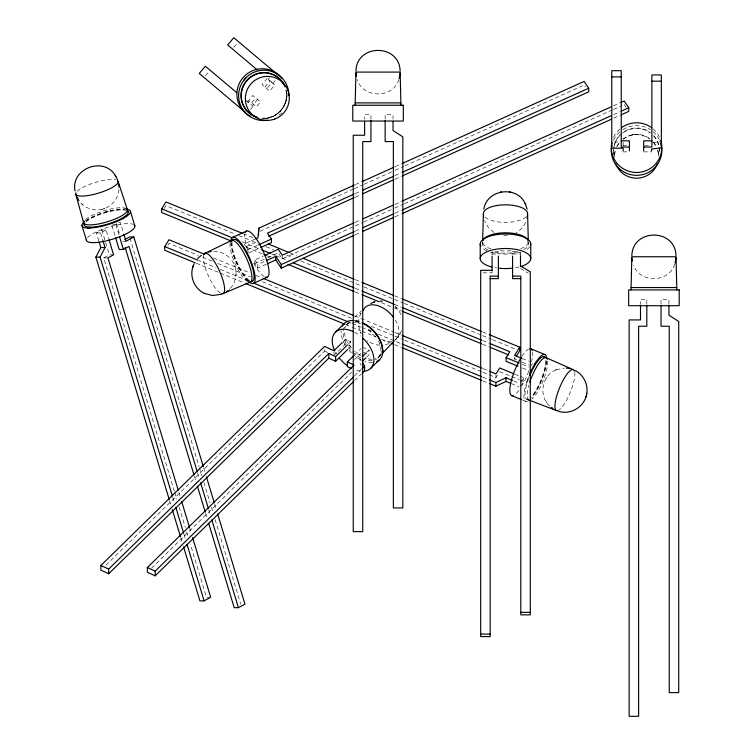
<?xml version="1.0" encoding="UTF-8"?>
<svg xmlns="http://www.w3.org/2000/svg" width="754" height="754" viewBox="0 0 754 754"><rect width="100%" height="100%" fill="white"/><g stroke="black" fill="none" stroke-linecap="round" stroke-linejoin="round"><path stroke-width="0.57" stroke-dasharray="3.77 2.83" d="M230.404 288.245C237.764 280.394 237.925 267.152 230.79 259.112M482.588 244.051L482.645 241.714M614.491 155.126L615.377 150.103M235.936 275.973L235.993 275.248M236.002 275.087L236.059 274.352M546.386 361.788C544.614 374.983 539.751 387.075 531.41 397.726M118.944 189.499C118.378 197.887 112.572 205.625 104.665 208.481M381.675 351.336L381.477 352.486M526.697 382.165L527.847 378.828M398.857 79.538C393.173 98.708 362.91 98.708 357.226 79.538M674.745 264.202C669.194 282.863 639.967 283.579 633.501 265.21M401.448 330.817L398.951 335.662L394.945 340.082M361.043 313.117C357.754 319.366 357.811 327.189 361.1 333.428L360.421 332.005M525.726 222.477L522.06 228.236L516.151 232.986M616.527 147.087L619.731 142.129M360.648 313.9L360.978 313.24M555.886 369.941C541.721 375.577 538.243 396.463 549.902 406.349M399.573 334.701L400.148 333.711M545.981 378.706L546.32 378.159M164.089 208.585L165.927 205.635L234.503 233.787M167.756 245.361L168.981 243.401L198.311 255.436M482.946 372.259L495.981 377.613L499.063 372.646M516.735 359.969L514.577 359.083L515.717 357.255M520.675 382.58L523.644 377.801L520.383 376.463M530.628 366.585L532.899 362.919L529.666 361.59M520.675 386.265L523.644 381.486L523.644 377.801M546.631 377.688L546.989 377.179M269.527 77.785L268.273 79.575L274.767 85.042L269.678 91.083L261.987 84.608L267.284 78.331L272.062 82.356L266.775 88.642M273.052 83.609L275.559 80.028M398.046 336.897L398.951 335.662M205.39 75.881L208.783 71.856M233.797 47.361L237.19 43.336M247.538 101.762L252.835 95.475L260.516 101.95L256.445 106.785L249.442 100.885L247.981 102.629M251.666 102.761L255.738 97.926M264.89 87.059L269.979 81.017M257.614 99.509L252.326 105.786L244.852 99.49M250.564 109.264L254.23 104.919M377.697 358.178L381.024 354.719M395.219 339.95L396.793 338.31M105.918 565.246L324.578 351.091L324.578 348.753M343.07 341.788L345.558 339.357L350.77 341.741L350.77 346.435L348.376 348.772M333.965 355.388L337.283 352.146M338.103 351.336L342.241 347.283M343.07 346.472L345.558 344.041L345.558 339.357M348.376 344.078L350.77 341.741M354.531 354.917L360.912 348.668M354.531 359.611L360.912 353.362M366.585 352.476L369.017 350.092L363.437 347.537M366.585 357.17L369.017 354.785L369.017 350.092M151.554 568.139L351.609 372.212M354.521 375.907L361.251 369.319M354.521 380.6L361.251 374.012M229.15 289.517L229.8 288.895M346.265 324.889L347.943 323.343M354.644 317.17L361.336 310.997M622.615 139.273L629.505 135.484M85.852 220.913C97.323 213.542 110.744 209.489 124.391 209.216M98.793 240.809L96.408 232.939L101.856 229.961L106.069 229.961L108.689 238.613M96.408 232.939L100.631 232.939L106.069 229.961M112.704 224.607L115.871 224.607L120.216 222.223L123.609 233.41M174.363 491.297L103.722 257.925L109.377 254.824L112.544 254.824M348.405 323.042L349.356 322.486A22.846 14.006 45.6 0 0 344.983 327.867M355.445 184.589L360.817 182.166M395.171 166.662L401.618 163.759M259.894 231.29L353.296 189.15M354.371 188.67L362.966 184.796M364.041 184.306L394.097 170.753M395.171 170.263L403.767 166.389M404.832 165.908L584.143 85.014L585.443 86.964M355.304 193.533L360.657 191.12M394.917 175.663L401.345 172.77M255.842 238.698L244.126 243.985L247.925 249.678L247.925 253.278M355.304 197.133L360.657 194.72M394.917 179.263L401.345 176.37M246.256 246.624L255.842 242.298M247.925 249.678L257.557 245.333M248.999 252.788L259.696 247.962M266.275 264.249L257.802 268.066L254.767 263.514L254.767 259.923L263.325 256.058M254.767 263.514L266.53 258.207M267.604 257.727L278.301 252.901L282.25 258.82L362.646 222.553M257.802 268.066L257.802 264.475L265.219 261.129M355.143 222.336L360.506 219.914M394.804 204.447L401.241 201.544M613.483 105.796L619.92 102.893M363.72 222.062L393.739 208.528M394.804 208.038L403.381 204.174M404.455 203.693L612.408 109.877M613.483 109.387L622.059 105.522M355.275 231.158L360.638 228.745M394.955 213.259L401.392 210.357M613.747 114.561L620.184 111.658M355.275 234.758L360.638 232.336M394.955 216.86L401.392 213.957M613.747 118.161L620.184 115.258M556.386 369.724L564.501 368.018M555.566 370.082L556.678 369.601M388.989 343.692L383.418 345.144M101.941 209.31L104.269 208.622M103.901 208.764L105.023 208.349M528.394 400.006L528.545 399.922M630.306 135.23L632.568 134.693M629.307 135.55L630.476 135.183M104.844 212.27L108.303 211.308M102.346 209.216C94.222 211.365 85.051 208.349 79.792 201.789M633.181 134.589C639.269 133.618 645.726 135.362 650.495 139.273M632.352 134.73L633.351 134.561M265.813 118.246C277.811 117.501 287.934 105.485 286.624 93.534M652.644 142.695L660.259 141.809M507.47 235.634L503.493 235.634M634.953 134.391L635.528 134.353M614.039 141.969L619.722 141.969M623.134 145.663L629.449 145.663M644.793 145.663L650.429 145.663M623.134 151.874L629.449 151.874M643.662 151.874L651.56 151.874M122.808 241.242L125.975 241.242M495.218 251.487L498.375 251.487L498.375 255.012M515.972 251.487L512.588 251.487L512.588 255.012M492.06 254.004L498.375 254.004M512.588 254.004L520.486 254.004M103.722 257.925L107.945 257.925M482.965 272.844L492.06 272.844L492.06 271.167M210.658 597.281L206.436 597.281L190.404 544.294M213.768 251.355C220.319 251.252 226.813 254.277 230.978 259.338M637.413 134.353L638.167 134.391M379.827 345.294L374.587 344.446L368.414 341.581M355.502 321.666L360.535 322.901M528.997 399.959L528.808 399.988A22.846 6.004 -67.7 0 1 528.808 385.36M526.726 399.186L528.856 400.006M243.212 233.674L253.005 237.698M290.017 252.882L296.548 255.568M355.332 279.696L360.78 281.93M394.521 295.775L401.053 298.461M482.692 331.967L488.14 334.201M238.858 235.568L256.275 242.722M266.068 246.737L273.693 249.866M286.756 255.229L292.194 257.463M300.903 261.035L362.957 286.501M364.041 286.954L403.23 303.033M404.323 303.485L481.608 335.2M482.692 335.653L491.401 339.225M492.494 339.668L516.443 349.498M242.157 241.864L260.658 249.461M271.534 253.919L274.795 255.267M275.889 255.71L286.765 260.177M355.304 288.301L360.742 290.535M394.474 304.38L400.996 307.057M482.598 340.554L489.129 343.23M522.126 358.499L528.592 361.147M246.511 247.34L262.826 254.032M267.18 255.823L270.441 257.161M355.304 291.987L360.742 294.22M381.42 302.703L400.996 310.742M482.598 344.229L489.129 346.915M522.126 362.184L528.592 364.832M522.428 364.371L528.969 367.057M522.428 368.056L528.969 370.742M514.935 374.229L519.289 376.02M499.685 371.656L510.571 376.123M511.664 376.576L519.289 379.705M520.383 380.148L523.644 381.486M513.578 380.864L518.997 383.089M213.514 257.991L249.367 272.712M255.889 275.38L262.401 278.056M354.748 315.964L393.861 332.014M394.945 332.457L401.467 335.134M482.946 368.574L488.375 370.808M511.41 383.654L518.997 386.774M202.656 257.218L212.43 261.233M217.868 263.466L250.46 276.841M262.401 281.742L351.487 318.311M355.831 320.092L361.27 322.316M371.043 326.331L393.861 335.7M394.945 336.143L403.635 339.705M404.728 340.158L481.853 371.816M197.388 259.998L215.908 267.604M220.272 269.385L248.594 281.016M348.838 322.156L351.015 323.051M352.099 323.494L360.817 327.076M361.911 327.519L371.713 331.543M378.254 334.229L401.128 343.617M482.843 377.16L488.29 379.394M196.304 263.231L219.178 272.628M220.272 273.071L244.239 282.91M345.568 324.493L351.015 326.736M352.099 327.179L360.817 330.761M361.911 331.204L376.076 337.019M381.524 339.253L390.233 342.834M394.596 344.625L401.128 347.302M482.843 380.845L488.29 383.079M522.465 400.006L525.717 401.345M348.687 345.473L350.77 346.435M363.437 352.231L369.017 354.785M324.578 351.091L327.707 352.523M520.486 268.49L528.318 273.146M493.964 232.486L488.253 227.472L484.511 220.62M367.292 340.789L367.895 341.213M82.488 204.523L83.015 204.984M81.884 204.004L82.393 204.457M395.011 306.36L398.989 310.78L401.486 315.681M248.009 280.526L248.292 280.799C238.792 270.535 232.6 256.775 231.186 242.863M395.558 306.831L396.613 307.849M653.388 142.129L656.593 147.087M624.208 104.552L626.159 107.483M254.767 259.923L257.802 264.475M546.019 401.609L546.367 402.136M546.509 402.353L546.848 402.862M361.232 360.619L360.11 358.819L360.11 363.513L361.232 365.313M235.078 259.291L233.853 256.002M234.918 266.407L234.626 265.568M203.693 467.829L205.06 472.334M214.598 503.87L216.304 509.497M129.933 238.076L199.131 466.707M199.471 467.829L201.855 475.717M203.9 482.475L210.036 502.748M211.403 507.244L213.109 512.88M215.154 519.638L240.724 604.105M197.529 472.607L199.235 478.234M208.773 509.751L210.13 514.256M194.334 475.991L196.031 481.618M205.569 513.125L207.275 518.761M116.333 223.344L119.726 234.532M115.871 224.607L119.141 235.418M111.969 225.682L115.249 236.492M101.856 229.961L109.377 254.824M100.631 232.939L103.015 240.809M178.924 492.428L180.291 496.943M189.499 527.376L191.205 533.012M174.702 492.428L176.747 499.195M179.141 507.084L185.277 527.376M186.643 531.89L188.01 536.396M172.751 497.169L174.457 502.805M184.004 534.36L185.71 539.996M169.546 500.552L170.913 505.057M180.809 537.743L182.166 542.249M657.742 150.103L658.431 153.26M658.487 153.675L658.666 156.285M658.402 153.062L658.515 153.863M613.765 152.676L614.029 154.645M235.851 270.347L236.03 271.987M528.318 241.714L528.384 244.051M668.93 303.9L668.93 299.395L661.032 299.395L661.032 304.06M646.819 304.06L646.819 299.395L640.504 299.395L640.504 303.956M623.134 141.969L623.134 148.18M520.486 252.326L520.486 255.955M514.577 357.245L514.577 359.083M495.981 374.842L495.981 377.613M492.06 251.487L492.06 255.022M393.041 119.236L393.041 114.721L385.153 114.721L385.153 119.396M370.94 119.396L370.94 114.721L364.616 114.721L364.616 119.292M333.965 351.873L333.965 354.22M282.25 256.115L282.25 258.82M85.72 220.724A25.278 6.362 -16.8 0 1 125.852 209.075M85.551 219.48A22.846 5.749 -16.8 0 1 105.362 210.366A22.846 5.749 -16.8 0 1 125.371 208.17M87.464 237.698A25.268 6.362 -16.8 0 1 109.273 226.897A25.268 6.362 -16.8 0 1 132.845 224.211M77.134 191.252A22.111 5.57 -16.8 0 1 95.711 182.327A22.111 5.57 -16.8 0 1 115.682 179.791M85.73 222.091A22.903 5.768 -16.8 0 1 104.966 212.854A22.903 5.768 -16.8 0 1 125.654 210.225M527.451 241.487A22.903 9.095 0 0 1 522.786 250.008M517.866 251.704A22.903 9.095 0 0 1 493.107 251.704M488.177 250.008A22.903 9.095 0 0 1 483.107 242.119M526.198 216.681A22.111 8.784 0 0 1 506.273 222.392A22.111 8.784 0 0 1 485.369 217.265M519.148 266.982A25.268 10.038 0 0 1 514.313 267.943M496.65 267.943A25.268 10.038 0 0 1 494.992 267.67M529.751 246.85A25.268 10.038 0 0 1 525.076 250.385M520.42 252.147A25.268 10.038 0 0 1 490.552 252.147M486.726 250.78A25.268 10.038 0 0 1 481.58 247.303M528.3 242.307A22.846 9.076 0 0 1 519.902 248.914M510.816 250.705A22.846 9.076 0 0 1 500.147 250.705M491.061 248.914A22.846 9.076 0 0 1 482.664 242.307M653.859 135.72A22.903 22.526 0 0 1 659.222 153.675M613.888 153.675A22.903 22.526 0 0 1 650.278 132.44M614.501 154.881A22.111 21.753 0 0 1 615.339 150.31M617.149 146.012A22.111 21.753 0 0 1 619.845 142.195M623.304 139.019A22.111 21.753 0 0 1 649.807 139.019M653.266 142.195A22.111 21.753 0 0 1 655.961 146.012M657.771 150.31A22.111 21.753 0 0 1 658.666 156.436M613.577 137.303A25.268 24.854 0 0 1 620.014 128.849M653.105 128.849A25.268 24.854 0 0 1 659.543 137.303M613.567 140.15A25.268 24.854 0 0 1 620.005 131.686M622.898 129.556A25.268 24.854 0 0 1 650.429 129.697M653.105 131.686A25.268 24.854 0 0 1 659.543 140.15M653.511 135.843A22.846 22.469 0 0 1 659.175 154.061M614.623 157.162A22.846 22.469 0 0 1 620.401 135.004M623.058 132.77A22.846 22.469 0 0 1 650.052 132.77M220.338 293.08A22.111 6.051 65.7 0 1 208.217 275.427A22.111 6.051 65.7 0 1 203.571 255.21M281.647 112.827A25.268 25.014 -49.9 0 1 278.961 115.221M286.077 90.103A22.846 22.611 -49.9 0 1 262.335 118.293M287.142 93.458A25.268 25.014 -49.9 0 1 265.823 118.764M285.936 90.103A22.903 22.667 -49.9 0 1 262.307 118.142M546.669 360.742A25.268 6.645 -67.7 0 1 531.617 397.839M528.573 400.685A25.268 6.645 -67.7 0 1 528.573 376.906M547.677 361.091A22.846 6.004 -67.7 0 1 542.739 381.703A22.846 6.004 -67.7 0 1 531.768 399.064M532.494 351.948A25.268 6.645 -67.7 0 1 531.579 361.637M528.677 371.317A25.268 6.645 -67.7 0 1 522.022 385.577M518.79 390.478A25.268 6.645 -67.7 0 1 514.388 394.955M522.022 356.18A25.268 6.645 -67.7 0 1 528.677 349.045M574.774 372.41A22.111 5.815 -67.7 0 1 569.996 393.022A22.111 5.815 -67.7 0 1 558.931 410.044M545.604 360.45A22.903 6.023 -67.7 0 1 531.702 396.284M528.545 398.932A22.903 6.023 -67.7 0 1 528.545 378.744M378.574 340.978A22.903 14.043 45.6 0 1 375.351 359.677M372.203 360.516A22.903 14.043 45.6 0 1 366.001 359.988M360.638 357.877A22.903 14.043 45.6 0 1 348.621 347.443M346.086 343.447A22.903 14.043 45.6 0 1 360.638 323.956M369.837 329.658A22.903 14.043 45.6 0 1 371.043 330.752M395.313 320.054A22.111 13.553 45.6 0 1 394.493 340.271M391.637 341.355A22.111 13.553 45.6 0 1 383.296 340.648M375.558 336.604A22.111 13.553 45.6 0 1 367.792 328.904M360.355 371.185A25.268 15.495 45.6 0 1 354.559 369.667M336.369 353.862A25.268 15.495 45.6 0 1 335.521 352.372M354.559 332.222A25.268 15.495 45.6 0 1 360.355 336.02M372.533 362.551A25.268 15.495 45.6 0 1 364.927 361.458M360.996 359.837A25.268 15.495 45.6 0 1 354.305 355.473M351.43 352.9A25.268 15.495 45.6 0 1 348.32 349.46M345.275 345.134A25.268 15.495 45.6 0 1 341.166 330.667M355.228 320.686A25.268 15.495 45.6 0 1 360.996 322.335M380.855 354.493A22.846 14.006 45.6 0 1 375.228 358.829M372.014 359.262A22.846 14.006 45.6 0 1 366.849 358.508M360.666 355.803A22.846 14.006 45.6 0 1 354.625 351.298M351.411 347.933A22.846 14.006 45.6 0 1 344.484 330.799M355.492 321.204A22.846 14.006 45.6 0 1 360.666 322.212M248.094 280.997A25.268 6.918 65.7 0 1 230.894 242.835M247.906 281.76A22.846 6.258 65.7 0 1 235.559 264.503A22.846 6.258 65.7 0 1 230.083 243.156M264.173 276.529A25.268 6.918 65.7 0 1 252.637 261.214M247.698 249.762A25.268 6.918 65.7 0 1 244.852 234.023M249.64 280.667A22.903 6.277 65.7 0 1 237.416 263.137A22.903 6.277 65.7 0 1 232.138 242.157"/><path stroke-width="1.13" d="M355.143 105.249L355.935 72.092L400.148 72.092L400.939 105.249M382.825 351.958L382.825 350.186M631.032 289.913L631.824 256.756L676.036 256.756L676.828 289.913M482.673 240.535L483.38 213.618M115.494 175.842C104.231 155.861 70.367 168.406 75.032 190.979M355.963 70.999C356.604 43.572 399.488 43.572 400.129 70.999M400.129 73.176L399.196 78.501M631.843 255.672C632.483 228.236 675.367 228.236 676.008 255.672M676.008 257.84L675.084 263.174M527.48 215.748L527.055 218.462M354.371 185.069L258.82 228.179L257.972 237.746L255.842 238.698M258.537 234.965L258.82 228.179M586.65 394.031C588.488 384.766 583.53 374.729 575.095 370.497M558.186 411.175C570.297 415.473 584.661 406.821 586.621 394.163M586.489 394.889L586.782 393.296M483.842 209.141C486.811 189.122 517.282 185.201 525.255 203.75M192.901 266.793C189.424 276.972 194.749 289.121 204.588 293.466M585.82 397.283L586.084 396.444M192.967 266.596L194.127 263.693M192.694 267.444L193.175 265.945M169.207 499.421L95.871 257.123L100.838 247.566L99.132 241.94M172.402 496.038L100.094 257.123L105.06 247.566L103.015 240.809M534.492 364.578L536.122 361.958M231.28 241.082L161.648 212.505L161.648 208.82L165.927 201.949L242.119 233.231M195.211 262.788L164.702 250.271L164.702 246.586L168.981 239.715L204.824 254.428M518.073 366.265L506.094 361.354L506.094 357.669L509.798 351.713L490.213 343.673M489.223 334.644L519.704 347.16L514.577 355.398L521.052 358.056M516.292 356.34L519.704 350.836L519.704 347.16M243.485 80.669L245.813 77.916M197.671 258.547L201.375 255.286M381.656 354.069L394.295 340.921M335.521 332.08L344.437 323.353M328.838 358.169L335.615 361.27L335.615 356.576L328.838 353.475L328.838 358.169L108.689 573.766L100.876 570.194L100.876 565.5L324.578 346.406L333.965 350.704L342.241 342.599M108.689 573.766L108.689 569.082L328.838 353.475M335.615 356.576L347.575 344.861M335.615 361.27L347.575 349.554M351.223 368.414L347.349 366.642L347.349 361.948L353.73 355.7M362.542 356.444L365.775 353.268M353.683 381.43L155.173 575.839L147.35 572.258L147.35 567.564L354.126 365.049L347.349 361.948M362.542 361.138L365.775 357.962M155.173 575.839L155.173 571.146L353.683 376.736M362.09 368.499L364.616 366.029L362.363 362.42M362.09 373.192L364.616 370.714L364.616 366.029M370.619 368.442L379.526 359.715M228.113 290.45L226.323 291.779M124.693 239.631L129.584 236.954L133.807 236.954L203.354 466.707M133.807 236.954L125.975 241.242L123.939 234.532M115.569 237.576L119.17 249.47L123.392 249.47L129.047 246.379L197.19 471.486M183.533 546.754L199.914 600.853L204.127 600.853L210.658 597.281L192.572 537.527M208.641 523.257L234.192 607.677L238.415 607.677L244.937 604.105L217.67 514.002M370.77 303.457L373.654 302.26M204.588 253.476L233.881 239.376M489.384 379.837L495.915 382.523L505.991 377.745L512.494 380.412M489.384 383.522L495.915 386.208L505.991 381.43L510.326 383.211M232.816 237.246L246.662 230.997M361.892 181.686L394.097 167.152M402.693 163.279L584.143 81.423L588.695 88.246L588.695 91.847L402.41 175.88M354.229 194.023L267.51 233.146L271.468 239.056L271.468 242.656L260.761 247.482M362.797 190.159L393.842 176.153M402.41 172.289L588.695 88.246M268.584 236.256L354.229 197.614M362.797 193.75L393.842 179.744M258.622 244.852L271.468 239.056M264.39 255.578L278.301 249.301L282.25 255.22L354.069 222.816M266.275 260.648L275.804 256.351L281.27 264.541L281.27 268.141L354.201 235.239M362.646 218.952L393.739 204.928M402.306 201.054L611.343 106.757M620.985 102.412L624.208 100.961L628.761 107.784L628.761 111.385L621.258 114.768M267.331 263.768L275.804 259.951L275.804 256.351M281.27 264.541L354.201 231.648M362.787 227.774L393.89 213.74M402.466 209.876L611.607 115.532M621.258 111.177L628.761 107.784M362.787 231.374L393.89 217.34M402.466 213.467L611.607 119.123M253.269 283.438L267.114 277.199M222.816 293.702L252.204 281.308M373.965 302.156L375.011 301.836M373.258 302.392L374.323 302.043M221.271 294.324L212.411 295.511L204.268 293.325M208.443 252.053L211.073 251.544M500.477 192.091L501.504 191.865M90.037 228L87.634 228M380.11 301.11L382.353 301.166M611.767 76.908L621.239 76.908M651.88 81.168L661.352 81.168M355.2 102.883L400.883 102.883M621.239 140.828L629.449 140.828L629.449 150.904M651.88 140.828L643.662 140.828L643.662 150.904M629.449 147.049L621.239 147.049L621.239 70.697L611.767 70.697L611.767 148.18L623.134 148.18L623.134 150.951M643.662 147.049L651.88 147.049L651.88 74.957L661.352 74.957L661.352 147.897L651.56 149.038L651.56 150.923M100.838 247.566L105.06 247.566M95.871 257.123L100.094 257.123M492.06 270.328L480.694 270.328L480.694 636.602L490.166 636.602L490.166 276.124L498.375 276.124M512.588 276.124L520.807 276.124L520.807 614.859L530.279 614.859L530.279 271.798L520.486 265.983M490.166 278.641L498.375 278.641L498.375 256.181M520.807 278.641L512.588 278.641L512.588 256.181M631.089 287.547L676.772 287.547M520.807 612.352L530.279 612.352M480.694 634.086L490.166 634.086M566.235 368.056L569.826 368.565M509.459 191.865L510.496 192.091M529.921 400.412L556.612 410.61M530.797 348.8L544.897 354.587M268.245 243.947L288.933 252.439M303.08 258.245L354.248 279.244M361.863 282.373L393.437 295.332M402.146 298.904L481.608 331.515M161.648 208.82L232.364 237.849M261.742 249.904L270.441 253.476M293.297 262.854L354.22 287.858M361.835 290.987L394.474 304.38M402.089 307.509L481.514 340.101M263.919 254.484L266.096 255.37M287.849 264.305L354.22 291.544M361.835 294.673L379.243 301.817M402.089 311.195L481.514 343.786M490.213 347.358L508.705 354.946M506.094 357.669L519.167 363.032M513.842 373.786L499.685 367.971L495.981 373.927L489.459 371.251M263.495 278.509L353.664 315.511M402.551 335.577L481.853 368.131M164.702 246.586L197.388 259.998M254.041 283.25L347.745 321.704M402.221 344.069L481.759 376.708M245.333 283.353L344.474 324.05M391.326 343.277L393.503 344.173M402.221 347.754L481.759 380.393M511.627 395.558L521.382 399.563M543.888 356.746L573.2 369.62M147.35 567.564L155.173 571.146M100.876 565.5L108.689 569.082M551.956 408.027L553.059 408.781M551.636 407.782L551.24 407.49L552.333 408.291M277.877 74.872L233.759 37.7L227.661 44.948L257.378 69.981M236.775 92.685L205.352 66.22L199.254 73.468L245.304 112.271M375.963 334.003L377.471 336.048M78.491 200.027L78.953 200.687M275.804 259.951L281.27 268.141M115.645 176.078L117.511 179.782M115.202 175.39L115.918 176.511M76.39 196.012L77.653 198.632M77.803 198.905L78.058 199.348L77.417 198.217M525.491 204.24L527.131 209.141M525.057 203.354L525.689 204.654M118.058 181.346L128.105 211.836M130.414 211.308L134.843 225.936M206.417 476.839L214.259 502.748M200.592 482.739L208.434 508.63M211.836 519.883L238.415 607.677M125.173 247.501L193.985 474.86M197.397 486.113L205.229 512.004M119.462 236.492L123.392 249.47M109.019 239.687L113.6 254.824L107.945 257.925L178.236 490.175M181.657 501.448L189.499 527.376M175.814 507.31L183.665 533.229M187.077 544.501L204.127 600.853M172.28 509.563L180.47 536.612M81.988 225.7L86.418 240.328M75.758 194.23L84.297 225.173M632.248 261.063L631.843 257.84M356.359 76.399L355.963 73.176M483.672 217.237L483.484 215.748M118.793 184.692L119 187.086M527.593 213.618L528.29 240.535M668.93 305.031L668.93 315.181L678.723 321.515L678.723 692.615L669.25 692.615L669.25 326.237L661.032 326.237L661.032 305.229M646.819 305.229L646.819 326.237L638.61 326.237L638.61 716.3L629.138 716.3L629.138 319.922L640.504 319.922L640.504 305.097M530.75 244.051L530.75 258.547M520.486 255.955L520.486 266.266M505.991 377.745L505.991 381.43M495.915 382.523L495.915 386.208M492.06 256.2L492.06 270.488M480.213 244.051L480.213 258.547M393.041 121.498L393.041 130.517L402.834 136.851L402.834 507.942L393.362 507.942L393.362 141.573L385.153 141.573L385.153 120.565M370.94 120.565L370.94 141.573L362.721 141.573L362.721 531.636L353.249 531.636L353.249 135.258L364.616 135.258L364.616 121.573M125.843 209.084A25.268 6.362 -16.8 0 1 123.496 218.283A25.268 6.362 -16.8 0 1 92.299 227.859A25.268 6.362 -16.8 0 1 84.297 221.836M126.201 208.481A22.846 5.749 -16.8 0 1 106.88 221.912A22.846 5.749 -16.8 0 1 84.137 221.035M134.005 224.777A25.268 6.362 -16.8 0 1 112.855 239.112A25.268 6.362 -16.8 0 1 86.465 239.367M117.36 180.479A22.111 5.57 -16.8 0 1 98.095 193.241A22.111 5.57 -16.8 0 1 75.947 192.779M126.908 210.658A22.903 5.768 -16.8 0 1 108.218 223.919A22.903 5.768 -16.8 0 1 84.495 223.674M483.597 214.862A22.111 8.784 0 0 1 505.482 204.834A22.111 8.784 0 0 1 527.366 214.862M491.825 266.982A25.268 10.038 0 0 1 486 252.147A25.268 10.038 0 0 1 523.766 251.619A25.268 10.038 0 0 1 520.628 266.577M512.607 268.17A25.268 10.038 0 0 1 498.366 268.17M480.788 246.181A25.268 10.038 0 0 1 504.577 234.023A25.268 10.038 0 0 1 530.496 245.474M482.796 240.809A22.846 9.076 0 0 1 504.671 232.807A22.846 9.076 0 0 1 527.923 240.177M657.271 164.033A22.111 21.753 0 0 1 615.839 164.033M660.806 140.63A25.268 24.854 0 0 1 637.46 172.468A25.268 24.854 0 0 1 611.871 142.346M621.419 127.737A25.268 24.854 0 0 1 651.701 127.737M660.806 143.467A25.268 24.854 0 0 1 637.46 175.314A25.268 24.854 0 0 1 611.871 145.183M203.759 254.626A22.111 6.051 65.7 0 1 219.395 270.771A22.111 6.051 65.7 0 1 221.488 293.626M267.02 120.282A25.268 25.014 -49.9 0 1 238.688 97.643A25.268 25.014 -49.9 0 1 262.995 70.226A25.268 25.014 -49.9 0 1 288.848 95.664M257.774 117.53A22.846 22.611 -49.9 0 1 247.076 80.574A22.846 22.611 -49.9 0 1 285.021 86.795M250.177 116.239A25.268 25.014 -49.9 0 1 242.892 77.813A25.268 25.014 -49.9 0 1 281.996 78.473M255.964 116.879A22.903 22.667 -49.9 0 1 246.398 80.763A22.903 22.667 -49.9 0 1 283.617 84.062M529.845 373.814A25.268 6.645 -67.7 0 1 546.678 358.65M529.779 382.203A22.846 6.004 -67.7 0 1 539.732 362.137A22.846 6.004 -67.7 0 1 547.31 359.215M530.137 399.969A22.846 6.004 -67.7 0 1 529.779 400.054M529.826 348.687A25.268 6.645 -67.7 0 1 532.145 350.45M513.154 395.558A25.268 6.645 -67.7 0 1 510.684 383.466A25.268 6.645 -67.7 0 1 521.212 357.443M557.856 410.562A22.111 5.815 -67.7 0 1 559.817 387.207A22.111 5.815 -67.7 0 1 574.473 371.1M529.723 375.709A22.903 6.023 -67.7 0 1 544.982 357.745M363.192 310.563A22.111 13.553 45.6 0 1 393.607 317.5M363.07 338.367A25.268 15.495 45.6 0 1 364.352 371.213M347.198 365.577A25.268 15.495 45.6 0 1 339.413 358.197M334.767 350.874A25.268 15.495 45.6 0 1 353.07 331.496M361.986 322.769A25.268 15.495 45.6 0 1 381.251 343.174A25.268 15.495 45.6 0 1 376.736 361.552M342.42 326.077A25.268 15.495 45.6 0 1 354.314 320.573M362.429 322.872A22.846 14.006 45.6 0 1 382.174 348.857M230.884 242.138A25.268 6.918 65.7 0 1 241.026 243.137A25.268 6.918 65.7 0 1 254.532 272.844A25.268 6.918 65.7 0 1 248.867 281.694M230.564 241.497A22.846 6.258 65.7 0 1 246.784 258.952A22.846 6.258 65.7 0 1 248.735 282.119M245.22 232.571A25.268 6.918 65.7 0 1 263.089 251.016A25.268 6.918 65.7 0 1 265.483 277.152M232.468 240.837A22.903 6.277 65.7 0 1 247.972 256.068A22.903 6.277 65.7 0 1 251.864 281.365M403.315 105.249L352.778 105.249L352.778 121.045L403.315 121.045L403.315 105.249M679.194 289.913L628.657 289.913L628.657 305.709L679.194 305.709L679.194 289.913M274.692 119.057A22.111 21.885 -49.9 0 0 281.562 81.479A22.111 21.885 -49.9 0 0 245.7 94.636A22.111 21.885 -49.9 0 0 274.692 119.057"/></g></svg>
